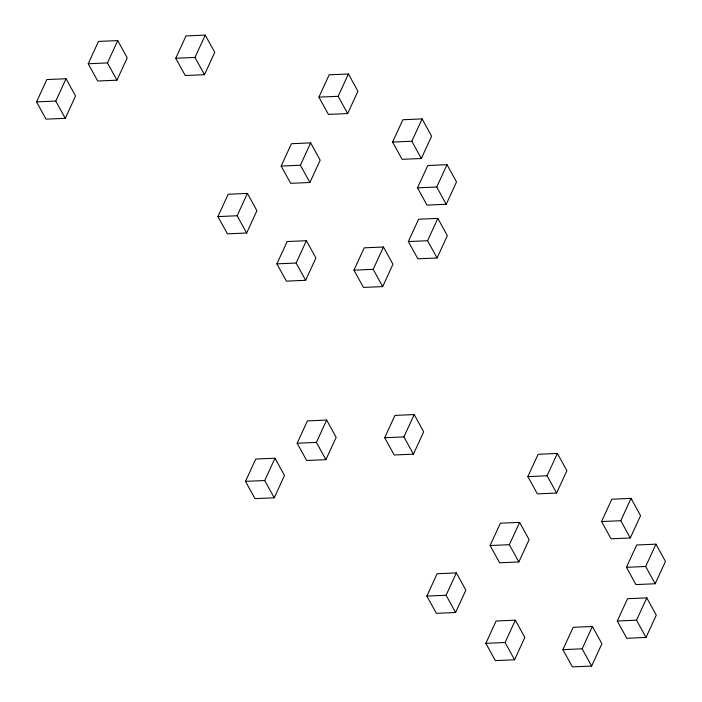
<?xml version="1.0" encoding="UTF-8"?>
<svg xmlns="http://www.w3.org/2000/svg" width="702" height="702" viewBox="0 0 702 702"><rect width="100%" height="100%" fill="white"/><g stroke="black" fill="none" stroke-linecap="round" stroke-linejoin="round"><path stroke-width="1.05" d="M36.548 101.895L46.815 79.563L66.058 78.738L75.562 95.998L65.286 118.331L46.051 119.156L36.548 101.895L55.783 101.07L66.058 78.738M88.215 63.75L98.482 41.418L117.725 40.593L127.229 57.854L116.953 80.186L97.718 81.011L88.215 63.75L107.45 62.926L117.725 40.593M175.746 58.257L186.012 35.925L205.256 35.1L214.759 52.36L204.484 74.693L185.249 75.518L175.746 58.257L194.98 57.432L205.256 35.1M217.901 216.585L228.176 194.252L247.411 193.427L256.914 210.688L246.648 233.02L227.413 233.845L217.901 216.585L237.144 215.76L247.411 193.427M281.169 166.058L291.435 143.726L310.679 142.901L320.182 160.161L309.907 182.494L290.672 183.319L281.169 166.058L300.403 165.233L310.679 142.901M318.919 97.13L329.185 74.798L348.42 73.973L357.932 91.234L347.657 113.566L328.422 114.391L318.919 97.13L338.153 96.306L348.42 73.973M276.895 263.864L287.162 241.532L306.405 240.707L315.909 257.967L305.633 280.3L286.398 281.125L276.895 263.864L296.13 263.039L306.405 240.707M392.602 142.067L402.878 119.735L422.113 118.91L431.616 136.17L421.349 158.503L402.106 159.328L392.602 142.067L411.837 141.242L422.113 118.91M245.489 481.361L255.756 459.038L275 458.213L284.503 475.473L274.228 497.806L254.993 498.631L245.489 481.361L264.724 480.537L275 458.213M353.948 270.165L364.224 247.832L383.459 247.007L392.962 264.268L382.695 286.6L363.46 287.425L353.948 270.165L373.192 269.34L383.459 247.007M297.157 443.225L307.423 420.893L326.667 420.068L336.17 437.328L325.895 459.661L306.66 460.486L297.157 443.225L316.391 442.4L326.667 420.068M417.497 187.846L427.772 165.514L447.007 164.689L456.511 181.95L446.244 204.282L427 205.107L417.497 187.846L436.732 187.022L447.007 164.689M408.336 241.549L418.611 219.217L437.846 218.392L447.349 235.653L437.083 257.985L417.839 258.81L408.336 241.549L427.579 240.725L437.846 218.392M384.687 437.732L394.963 415.4L414.198 414.575L423.701 431.835L413.434 454.168L394.191 454.993L384.687 437.732L403.922 436.907L414.198 414.575M426.851 596.059L437.118 573.727L456.361 572.902L465.865 590.163L455.589 612.495L436.354 613.32L426.851 596.059L446.086 595.235L456.361 572.902M490.11 545.533L500.377 523.201L519.62 522.376L529.124 539.636L518.848 561.969L499.613 562.793L490.11 545.533L509.345 544.708L519.62 522.376M527.86 476.605L538.127 454.273L557.37 453.448L566.874 470.709L556.598 493.041L537.363 493.866L527.86 476.605L547.095 475.781L557.37 453.448M485.837 643.339L496.112 621.007L515.347 620.182L524.85 637.442L514.584 659.775L495.34 660.6L485.837 643.339L505.08 642.514L515.347 620.182M601.544 521.542L611.819 499.21L631.054 498.385L640.557 515.645L630.291 537.978L611.047 538.803L601.544 521.542L620.787 520.717L631.054 498.385M562.899 649.64L573.165 627.307L592.4 626.482L601.912 643.743L591.637 666.075L572.402 666.9L562.899 649.64L582.133 648.815L592.4 626.482M626.438 567.321L636.714 544.989L655.949 544.164L665.452 561.424L655.185 583.757L635.942 584.582L626.438 567.321L645.682 566.496L655.949 544.164M617.286 621.024L627.553 598.692L646.788 597.867L656.291 615.127L646.024 637.46L626.789 638.285L617.286 621.024L636.521 620.199L646.788 597.867M411.837 141.242L421.349 158.503M620.787 520.717L630.291 537.978M436.732 187.022L446.244 204.282M645.682 566.496L655.185 583.757M427.579 240.725L437.083 257.985M636.521 620.199L646.024 637.46M338.153 96.306L347.657 113.566M547.095 475.781L556.598 493.041M373.192 269.34L382.695 286.6M582.133 648.815L591.637 666.075M300.403 165.233L309.907 182.494M509.345 544.708L518.848 561.969M194.98 57.432L204.484 74.693M403.922 436.907L413.434 454.168M296.13 263.039L305.633 280.3M505.08 642.514L514.584 659.775M237.144 215.76L246.648 233.02M446.086 595.235L455.589 612.495M107.45 62.926L116.953 80.186M316.391 442.4L325.895 459.661M55.783 101.07L65.286 118.331M264.724 480.537L274.228 497.806"/></g></svg>
